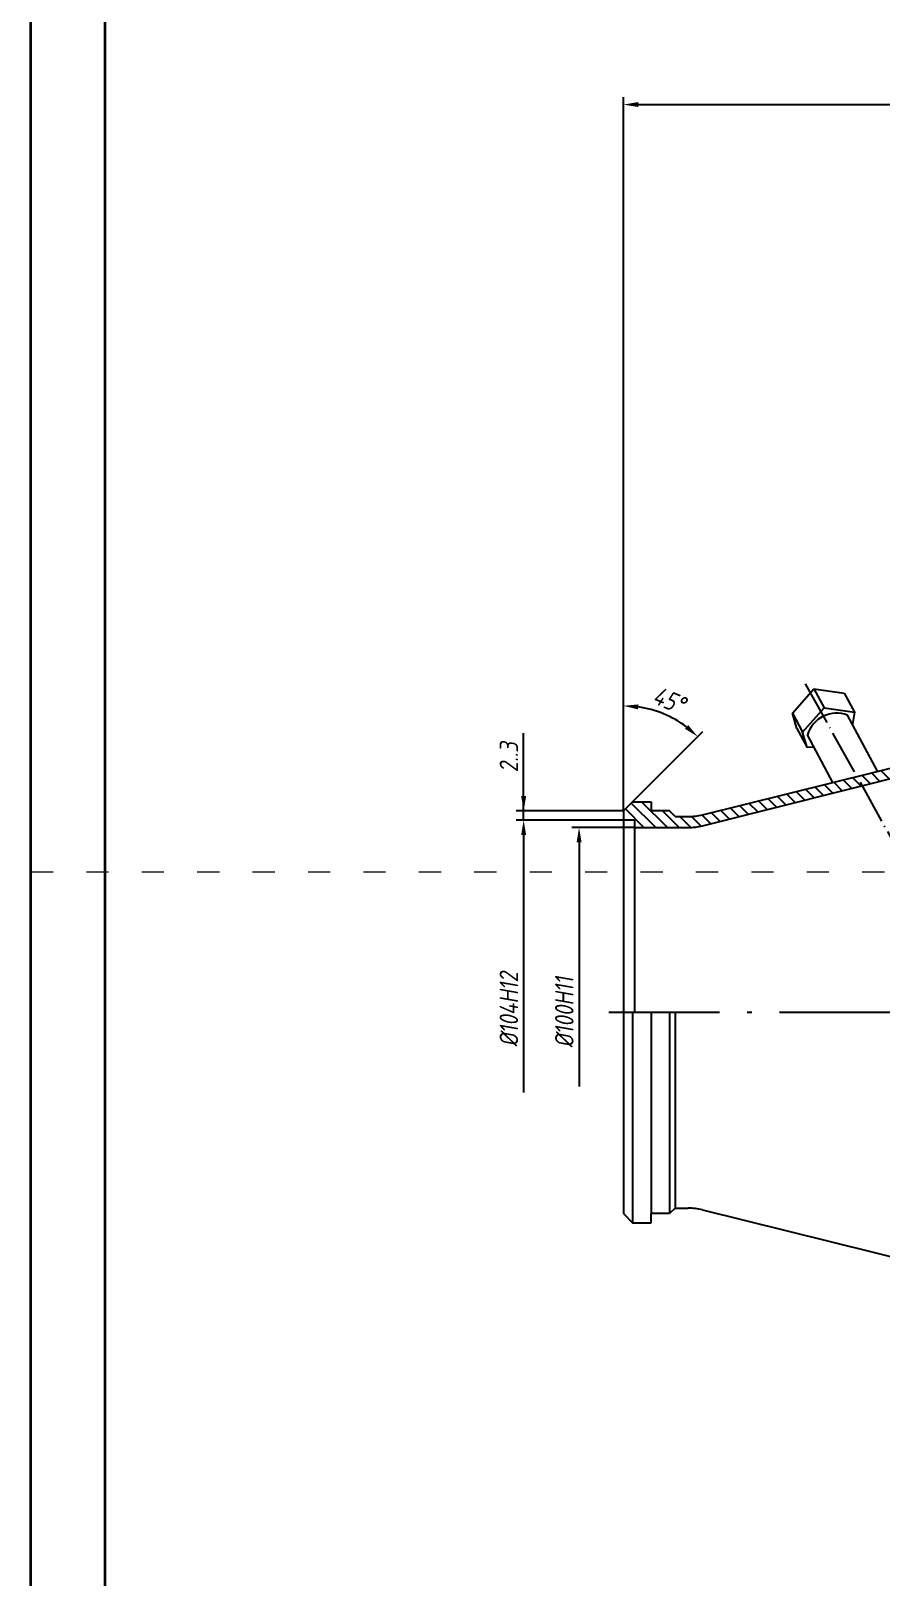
# Model space of a CAD drawing. Extents: x 1054 to 3005, y -2703 to -1437.
# Drawn here: x 1053.6 to 1283.7, y -2299.6 to -1881.2 of the extents above; entities that cross this region are included whole.
import ezdxf

# ---------------------------------------------------------------- set-up
doc = ezdxf.new("R2010")
doc.units = 0
doc.header["$LTSCALE"] = 0.5
doc.header["$MEASUREMENT"] = 0
doc.header["$PDMODE"] = 34
doc.header["$PDSIZE"] = 1
for name, pattern in [('ACAD_ISO03W100', [30, 12, -18]), ('ACAD_ISO04W100', [30.5, 24, -3, 0.5, -3]), ('ACAD_ISO10W100', [18.5, 12, -3, 0.5, -3])]:
    doc.linetypes.add(name, pattern=pattern)
doc.layers.get('DEFPOINTS').update_dxf_attribs({"color": 203, "linetype": 'CONTINUOUS'})
for name, color, linetype in [('2', 162, 'CONTINUOUS'), ('2-ОСИ', 9, 'ACAD_ISO04W100'), ('2_HATCH', 212, 'CONTINUOUS'), ('2_РАЗМЕРЫ_TEXT', 84, 'CONTINUOUS'), ('3_РАЗМЕРЫ_TEXT', 52, 'CONTINUOUS')]:
    doc.layers.add(name, color=color, linetype=linetype)
doc.layers.add('Рамка', color=52, linetype='CONTINUOUS', lineweight=35)
doc.styles.add('5', font='txt.shx', dxfattribs={"width": 0.8, "oblique": 10, "height": 5})
doc.dimstyles.new('v', dxfattribs={"dimtxt": 5, "dimasz": 4, "dimexe": 2, "dimexo": 0, "dimgap": 1.5, "dimtad": 1, "dimdec": 1, "dimzin": 0, "dimdsep": 46, "dimtxsty": '5', "dimcen": 0, "dimadec": 0, "dimazin": 0, "dimtfac": 1, "dimtdec": 1, "dimtmove": 0, "dimatfit": 3, "dimfxl": 0, "dimtolj": 1, "dimtzin": 0, "dimarcsym": 0})

# ---------------------------------------------------------------- blocks, each defined once
blk = doc.blocks.new('*D32')
at = {"layer": '2_РАЗМЕРЫ_TEXT', "color": 0, "lineweight": -2}
for p, q in [((1186.92, -2088.28), (1186.92, -2071.22)), ((1186.92, -2092.28), (1186.92, -2071.22)), ((1213.92, -2092.28), (1184.92, -2092.28)), ((1186.92, -2094.78), (1186.92, -2092.28)), ((1213.92, -2094.78), (1184.92, -2094.78))]:
    blk.add_line(p, q, dxfattribs=at)
at = {"layer": '2_РАЗМЕРЫ_TEXT', "color": 0}
blk.add_solid([(1186.25, -2088.28), (1187.59, -2088.28), (1186.92, -2092.28)], dxfattribs=at)
at = {"layer": 'DEFPOINTS', "color": 0}
for p in [(1186.92, -2092.28), (1213.92, -2092.28), (1213.92, -2094.78)]:
    blk.add_point(p, dxfattribs=at)
at = {"layer": '2_РАЗМЕРЫ_TEXT', "color": 0, "insert": (1182.92, -2077.75), "char_height": 5, "attachment_point": 5, "rotation": 90, "style": '5'}
blk.add_mtext('\\A1;2..3', dxfattribs=at)
blk = doc.blocks.new('*D29')
at = {"layer": '2_РАЗМЕРЫ_TEXT', "color": 0, "lineweight": -2}
for p, q in [((1213.92, -2092.28), (1213.92, -2061.84)), ((1216.42, -2089.78), (1235.45, -2070.76))]:
    blk.add_line(p, q, dxfattribs=at)
blk.add_arc((1213.92, -2092.28), 28.44, 53.0643, 81.9357, dxfattribs=at)
at = {"layer": '2_РАЗМЕРЫ_TEXT', "color": 0}
for points in [[(1217.86, -2064.79), (1217.96, -2063.46), (1213.92, -2063.84)], [(1231.45, -2069.05), (1230.57, -2070.05), (1234.03, -2072.17)]]:
    blk.add_solid(points, dxfattribs=at)
at = {"layer": 'DEFPOINTS', "color": 0}
for p in [(1228.14, -2067.65), (1213.92, -2092.28), (1213.92, -2092.28), (1216.42, -2089.78), (1213.92, -2160.11)]:
    blk.add_point(p, dxfattribs=at)
at = {"layer": '2_РАЗМЕРЫ_TEXT', "color": 0, "insert": (1226.33, -2062.31), "char_height": 5, "attachment_point": 5, "rotation": 337.5, "style": '5'}
blk.add_mtext('\\A1;45°', dxfattribs=at)
blk = doc.blocks.new('*D31')
at = {"layer": '2_РАЗМЕРЫ_TEXT', "color": 0, "lineweight": -2}
for p, q in [((1216.92, -2096.78), (1199.92, -2096.78)), ((1201.92, -2100.78), (1201.92, -2155.54))]:
    blk.add_line(p, q, dxfattribs=at)
at = {"layer": '2_РАЗМЕРЫ_TEXT', "color": 0}
blk.add_solid([(1201.25, -2100.78), (1202.59, -2100.78), (1201.92, -2096.78)], dxfattribs=at)
at = {"layer": 'DEFPOINTS', "color": 0}
for p in [(1201.92, -2096.78), (1216.92, -2096.78), (1216.42, -2159.54)]:
    blk.add_point(p, dxfattribs=at)
at = {"layer": '2_РАЗМЕРЫ_TEXT', "color": 0, "insert": (1197.92, -2146.78), "char_height": 5, "attachment_point": 5, "rotation": 90, "style": '5'}
blk.add_mtext('\\A1;%%c100H11', dxfattribs=at)
blk = doc.blocks.new('*D30')
at = {"layer": '2_РАЗМЕРЫ_TEXT', "color": 0, "lineweight": -2}
for p, q in [((1213.92, -2094.78), (1184.92, -2094.78)), ((1186.92, -2098.78), (1186.92, -2156.11))]:
    blk.add_line(p, q, dxfattribs=at)
at = {"layer": '2_РАЗМЕРЫ_TEXT', "color": 0}
blk.add_solid([(1186.25, -2098.78), (1187.59, -2098.78), (1186.92, -2094.78)], dxfattribs=at)
at = {"layer": 'DEFPOINTS', "color": 0}
for p in [(1186.92, -2094.78), (1213.92, -2094.78), (1213.92, -2160.11)]:
    blk.add_point(p, dxfattribs=at)
at = {"layer": '2_РАЗМЕРЫ_TEXT', "color": 0, "insert": (1182.92, -2145.99), "char_height": 5, "attachment_point": 5, "rotation": 90, "style": '5'}
blk.add_mtext('\\A1;%%c104H12', dxfattribs=at)
blk = doc.blocks.new('*D41')
at = {"layer": '3_РАЗМЕРЫ_TEXT', "color": 0, "lineweight": -2}
for p, q in [((1213.92, -2061.84), (1213.92, -1899.11)), ((2233.67, -1898.28), (2233.67, -1903.11)), ((1217.92, -1901.11), (2229.67, -1901.11))]:
    blk.add_line(p, q, dxfattribs=at)
at = {"layer": '3_РАЗМЕРЫ_TEXT', "color": 0}
for points in [[(1217.92, -1900.44), (1217.92, -1901.78), (1213.92, -1901.11)], [(2229.67, -1900.44), (2229.67, -1901.78), (2233.67, -1901.11)]]:
    blk.add_solid(points, dxfattribs=at)
at = {"layer": 'DEFPOINTS', "color": 0}
for p in [(2233.67, -1898.28), (2233.67, -1901.11), (1213.92, -2061.84)]:
    blk.add_point(p, dxfattribs=at)
at = {"layer": '3_РАЗМЕРЫ_TEXT', "color": 0, "insert": (1723.79, -1897.11), "char_height": 5, "attachment_point": 5, "style": '5'}
blk.add_mtext('\\A1;1787', dxfattribs=at)

msp = doc.modelspace()

# ---------------------------------------------------------------- hatches: boundary and pattern name
at = {"layer": '2_HATCH'}
h = msp.add_hatch(dxfattribs=at)
h.set_pattern_fill('ANSI31', color=256, scale=18, angle=90, style=0)
h.set_pattern_definition([(135, (-185.9798, -2406.411), (-1.5909903, -1.5909903), [])])
h.paths.add_polyline_path([(1221.42, -2092.28), (1221.42, -2089.78), (1216.42, -2089.78), (1213.92, -2092.28), (1213.92, -2094.78), (1216.92, -2094.78), (1216.92, -2096.78), (1231.45, -2096.78, 0.061432), (1235.33, -2096.3), (1353.19, -2066.78), (1353.19, -2064.1), (1235.31, -2093.31, -0.060815), (1231.47, -2093.78), (1227.92, -2093.78), (1226.42, -2092.28)])

# ---------------------------------------------------------------- linework, layer by layer
at = {"layer": '2'}
for p, q in [((1259.69, -2065.86), (1265.49, -2059.24)), ((1265.49, -2059.24), (1268.22, -2064.37)), ((1265.49, -2059.24), (1273.71, -2060.44)), ((1273.71, -2060.44), (1276.45, -2065.59)), ((1235.31, -2093.31), (1353.19, -2064.1)), ((1235.33, -2096.3), (1353.19, -2066.78)), ((1260.88, -2069.96), (1259.69, -2065.86)), ((1259.69, -2065.86), (1262.43, -2071)), ((1262.43, -2071), (1268.22, -2064.37)), ((1268.22, -2064.37), (1276.45, -2065.59)), ((1282.73, -2081.56), (1274.61, -2066.34)), ((1276.45, -2065.59), (1275.91, -2068.77)), ((1260.88, -2069.96), (1263.62, -2075.1)), ((1263.62, -2075.1), (1262.43, -2071)), ((1265.54, -2075.06), (1263.62, -2075.1)), ((1270.61, -2084.57), (1263.76, -2071.72)), ((1213.92, -2092.28), (1216.42, -2089.78)), ((1213.92, -2092.28), (1213.92, -2201.28)), ((1216.42, -2089.78), (1221.42, -2089.78)), ((1221.42, -2089.78), (1221.42, -2092.28)), ((1226.42, -2092.28), (1221.42, -2092.28)), ((1227.92, -2093.78), (1226.42, -2092.28)), ((1216.92, -2094.78), (1213.92, -2094.78)), ((1216.92, -2094.78), (1216.92, -2146.78)), ((1227.92, -2093.78), (1231.47, -2093.78)), ((1216.92, -2096.78), (1231.45, -2096.78)), ((1216.42, -2146.78), (1216.42, -2203.78)), ((1221.42, -2146.78), (1221.42, -2201.28)), ((1226.42, -2146.78), (1226.42, -2201.28)), ((1227.92, -2146.78), (1227.92, -2199.78)), ((1227.92, -2199.78), (1226.42, -2201.28)), ((1227.92, -2199.78), (1231.47, -2199.78)), ((1235.31, -2200.25), (1353.19, -2229.47)), ((1213.92, -2201.28), (1216.42, -2203.78)), ((1216.42, -2203.78), (1221.42, -2203.78)), ((1226.42, -2201.28), (1221.42, -2201.28)), ((1221.42, -2203.78), (1221.42, -2201.28))]:
    msp.add_line(p, q, dxfattribs=at)
for centre, radius, start, end in [((1271.68, -2074.07), 8.27, 69.272, 163.4608), ((1231.45, -2080.78), 16, 270, 284.0615), ((1231.47, -2077.78), 16, 270, 283.9205), ((1231.47, -2215.78), 16, 76.0795, 90)]:
    msp.add_arc(centre, radius, start, end, dxfattribs=at)
at = {"layer": '2-ОСИ'}
msp.add_line((1263.15, -2057.88), (1302.82, -2129.29), dxfattribs=at)
at = {"layer": '2-ОСИ', "linetype": 'ACAD_ISO10W100', "ltscale": 5}
msp.add_line((1209.95, -2146.78), (2244.65, -2146.78), dxfattribs=at)
at = {"layer": '2_HATCH', "linetype": 'ACAD_ISO03W100', "lineweight": 0}
msp.add_line((1053.56, -2108.74), (2733.56, -2108.74), dxfattribs=at)
at = {"layer": '2_РАЗМЕРЫ_TEXT'}
for p, q in [((1186.92, -2156.11), (1186.92, -2168.46)), ((1201.92, -2155.54), (1201.92, -2166.87))]:
    msp.add_line(p, q, dxfattribs=at)
at = {"layer": 'Рамка'}
for p, q in [((1053.56, -2702.74), (1053.56, -1514.74)), ((1073.56, -1519.74), (1073.56, -2697.74))]:
    msp.add_line(p, q, dxfattribs=at)

# ---------------------------------------------------------------- dimensions: what is measured, and where the dimension line sits
at = {"layer": '2_РАЗМЕРЫ_TEXT'}
dim = msp.add_angular_dim_2l(base=(1228.14, -2067.65), line1=((1213.92, -2092.28), (1216.42, -2089.78)), line2=((1213.92, -2160.11), (1213.92, -2092.28)), dimstyle='v', dxfattribs=at)
dim.commit()
dim.dimension.update_dxf_attribs({"geometry": '*D29', "text_midpoint": (1226.33, -2062.31)})
dim = msp.add_linear_dim(base=(1186.92, -2092.28), p1=(1213.92, -2094.78), p2=(1213.92, -2092.28), angle=270, text='2..3', dimstyle='v', override={"dimsd1": 1, "dimsd2": 0}, dxfattribs=at)
dim.commit()
dim.dimension.update_dxf_attribs({"geometry": '*D32', "text_midpoint": (1182.92, -2077.75)})
for base, p1, p2, text, picture, middle in [((1186.92, -2094.78), (1213.92, -2160.11), (1213.92, -2094.78), '%%c104H12', '*D30', (1186.92, -2145.99)), ((1201.92, -2096.78), (1216.42, -2159.54), (1216.92, -2096.78), '%%c100H11', '*D31', (1201.92, -2146.78))]:
    dim = msp.add_linear_dim(base=base, p1=p1, p2=p2, angle=90, text=text, dimstyle='v', override={"dimse1": 1, "dimse2": 0, "dimsd1": 1}, dxfattribs=at)
    dim.commit()
    dim.dimension.update_dxf_attribs({"geometry": picture, "text_midpoint": middle, "dimtype": 160})
at = {"layer": '3_РАЗМЕРЫ_TEXT'}
dim = msp.add_linear_dim(base=(2233.67, -1901.11), p1=(1213.92, -2061.84), p2=(2233.67, -1898.28), text='1787', dimstyle='v', dxfattribs=at)
dim.commit()
dim.dimension.update_dxf_attribs({"geometry": '*D41', "text_midpoint": (1723.79, -1897.11)})

doc.saveas('drawing.dxf')
